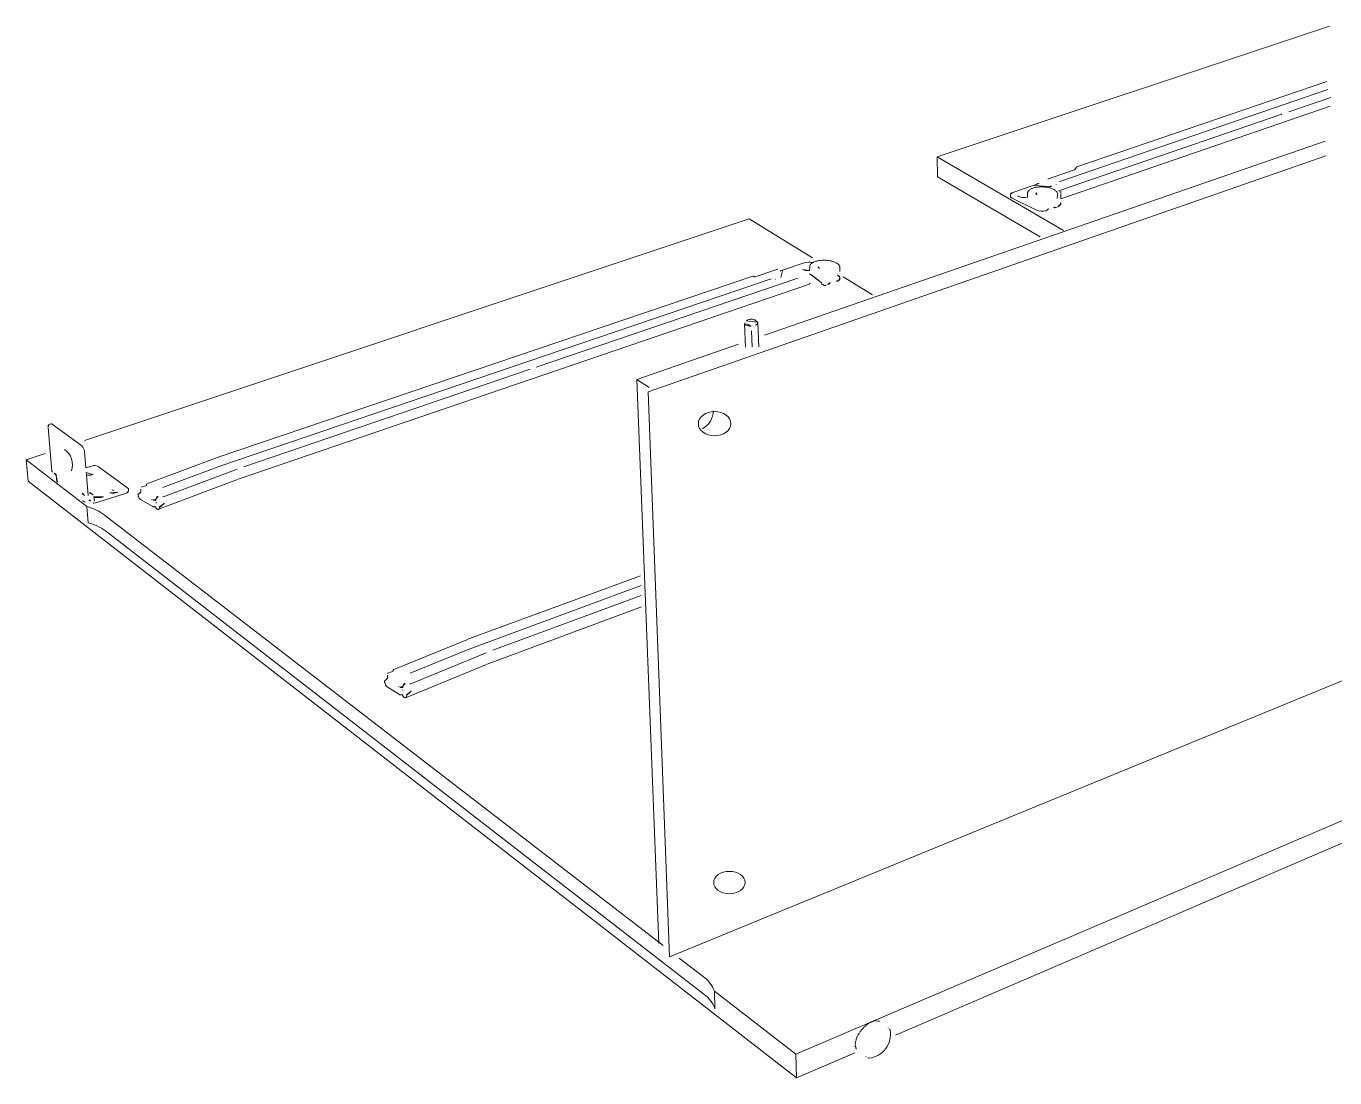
# Model space of a CAD drawing. Header units: metres. Extents: x -27.1 to 47.9, y -10.7 to 6.6.
# Drawn here: x 39.587 to 41.063, y 2.089 to 3.276 of the extents above; entities that cross this region are included whole.
import ezdxf

# ---------------------------------------------------------------- set-up
doc = ezdxf.new("R2010")
doc.units = ezdxf.units.M
doc.header["$MEASUREMENT"] = 0
doc.layers.add('PDF_Working_Num_Penna__7_Num_Penna__7_Num_Penna__7_Num_Penna__7_Num_Penna__7_Num_Penna__7', color=7, linetype='Continuous', lineweight=18)

msp = doc.modelspace()

# ---------------------------------------------------------------- linework, layer by layer
at = {"layer": 'PDF_Working_Num_Penna__7_Num_Penna__7_Num_Penna__7_Num_Penna__7_Num_Penna__7_Num_Penna__7', "color": 7, "linetype": 'Continuous', "lineweight": 18, "flags": 128}
for points in [[(40.6148, 3.106), (40.6146, 3.1283), (41.0573, 3.276)], [(41.0554, 3.2044), (40.753, 3.1008)], [(40.772, 3.1171), (41.0542, 3.2134)], [(41.0114, 3.1793), (41.0588, 3.1956)], [(40.7526, 3.0904), (41.0034, 3.1765)], [(41.0578, 3.1856), (40.754, 3.0809), (40.754, 3.0863)], [(40.4199, 2.927), (41.0524, 3.1462)], [(40.2884, 2.863), (41.0532, 3.1296)], [(40.757, 3.0454), (40.6146, 3.1283)], [(40.7416, 3.1041), (40.7424, 3.1045), (40.7433, 3.1049), (40.7441, 3.1052), (40.7696, 3.1139), (40.772, 3.1171)], [(40.7308, 3.0381), (40.6148, 3.106)], [(40.7232, 3.0962), (40.723, 3.0961), (40.7229, 3.0961), (40.6999, 3.0882)], [(40.7439, 3.0955), (40.7434, 3.0953), (40.7428, 3.0952), (40.7423, 3.0951), (40.7416, 3.0951), (40.741, 3.0951), (40.7241, 3.096)], [(40.4024, 3.0584), (39.6526, 2.8084)], [(40.4738, 3.0144), (40.4024, 3.0584)], [(40.4345, 3.0016), (40.434, 3.0015), (40.4335, 3.0013), (40.408, 2.9927)], [(40.4705, 2.9997), (40.4707, 3.0041), (40.4707, 3.0046), (40.4708, 3.0051), (40.4709, 3.0055), (40.4711, 3.006), (40.4714, 3.0064), (40.4717, 3.007), (40.4722, 3.0075), (40.4727, 3.0079), (40.4733, 3.0084), (40.4739, 3.0088), (40.4746, 3.0092), (40.4752, 3.0095), (40.476, 3.0098), (40.4768, 3.0102), (40.4777, 3.0105), (40.4786, 3.0107), (40.4796, 3.011), (40.4806, 3.0112), (40.4817, 3.0114), (40.4827, 3.0115), (40.4838, 3.0116), (40.4849, 3.0117), (40.486, 3.0117), (40.487, 3.0118), (40.4881, 3.0117), (40.4892, 3.0117), (40.4903, 3.0116), (40.4913, 3.0115), (40.4924, 3.0114), (40.4934, 3.0112), (40.4944, 3.011), (40.4954, 3.0108), (40.4963, 3.0106), (40.4972, 3.0103), (40.4981, 3.01), (40.499, 3.0097), (40.4998, 3.0093), (40.5005, 3.0089), (40.5012, 3.0085), (40.5019, 3.0081), (40.5025, 3.0076), (40.5031, 3.0071), (40.5035, 3.0066), (40.5039, 3.0061), (40.5043, 3.0056), (40.5045, 3.005), (40.5047, 3.0045), (40.5048, 3.0039), (40.5048, 3.0034), (40.5047, 2.9989)], [(40.4273, 2.9908), (39.8051, 2.7794), (39.7411, 2.7553)], [(40.4065, 2.9936), (39.8035, 2.7894)], [(39.826, 2.7645), (40.4706, 2.9849)], [(40.1623, 2.891), (40.4575, 2.9916)], [(40.5415, 2.9728), (40.5086, 2.993)], [(40.3973, 2.9401), (40.3984, 2.9137)], [(40.4121, 2.9408), (40.4133, 2.9141)], [(40.4051, 2.932), (40.4059, 2.9136)], [(40.3005, 2.2403), (40.2757, 2.8772), (40.3905, 2.9171)], [(39.8324, 2.7786), (40.1552, 2.8886)], [(40.3125, 2.2254), (40.2885, 2.863)], [(39.6166, 2.7724), (39.6164, 2.7727), (39.6162, 2.773), (39.616, 2.7734), (39.6159, 2.7738), (39.6115, 2.8231)], [(39.6084, 2.7936), (39.5868, 2.7864)], [(39.5868, 2.7864), (39.6552, 2.7336)], [(39.589, 2.7625), (39.5868, 2.7864)], [(39.8034, 2.7894), (39.7231, 2.7592)], [(39.7418, 2.7446), (39.8248, 2.776)], [(40.5215, 2.117), (40.4559, 2.0888), (39.589, 2.7625)], [(39.6569, 2.7462), (39.6549, 2.7691)], [(39.7359, 2.7306), (39.8251, 2.7643)], [(39.6998, 2.7489), (39.6639, 2.7374)], [(39.7296, 2.7337), (39.7159, 2.7415), (39.7154, 2.7419), (39.715, 2.7422), (39.7146, 2.7427), (39.7142, 2.7433), (39.7138, 2.7439), (39.7135, 2.7445), (39.7133, 2.7452), (39.7132, 2.7458), (39.7131, 2.7464), (39.7131, 2.7472)], [(40.2807, 2.6444), (40.0855, 2.5723), (40.0199, 2.5455)], [(40.0838, 2.5835), (40.28, 2.6556)], [(40.1134, 2.5715), (40.2807, 2.6334)], [(40.1069, 2.5557), (40.2808, 2.6203)], [(40.0838, 2.5834), (40.0015, 2.5498)], [(41.1769, 2.5804), (40.3125, 2.2254)], [(40.0146, 2.5179), (40.106, 2.5555)], [(40.0206, 2.5336), (40.1056, 2.5686)], [(40.0081, 2.5214), (39.9941, 2.5302), (39.9936, 2.5305), (39.9932, 2.531), (39.9927, 2.5315), (39.9923, 2.5321), (39.992, 2.5328), (39.9917, 2.5335), (39.9914, 2.5342), (39.9913, 2.5349), (39.9912, 2.5356), (39.9912, 2.5364)], [(41.2435, 2.4277), (40.5676, 2.1369)], [(40.4559, 2.0888), (40.4551, 2.1155)]]:
    msp.add_lwpolyline(points, dxfattribs=at)
for points in [[(41.0023, 3.1775), (41.0024, 3.1772)], [(41.0026, 3.1769), (41.003, 3.1767)], [(40.7416, 3.1041), (40.7408, 3.1039), (40.74, 3.1036), (40.7392, 3.1033)], [(40.753, 3.1008), (40.7527, 3.1007)], [(40.6999, 3.0882), (40.6993, 3.0879), (40.6986, 3.0877), (40.6982, 3.0873), (40.6978, 3.087), (40.6975, 3.0866), (40.6972, 3.0862)], [(40.7268, 3.0977), (40.7259, 3.0972), (40.725, 3.0968), (40.7242, 3.0965)], [(40.7258, 3.0877), (40.7258, 3.0873), (40.726, 3.087), (40.7263, 3.0866), (40.7267, 3.0862), (40.7272, 3.0859)], [(40.7268, 3.0977), (40.7272, 3.0978), (40.7276, 3.0979), (40.728, 3.098), (40.7283, 3.0982), (40.7287, 3.0984), (40.729, 3.0985), (40.7295, 3.0988)], [(40.7488, 3.0977), (40.7488, 3.0974), (40.7487, 3.0971)], [(40.7519, 3.0896), (40.752, 3.0899), (40.7522, 3.0901), (40.7524, 3.0902)], [(40.7539, 3.0896), (40.7539, 3.089), (40.754, 3.0884), (40.754, 3.0878), (40.754, 3.0871)], [(40.7466, 3.0712), (40.7458, 3.0716), (40.746, 3.0716)], [(40.7458, 3.0716), (40.7464, 3.0714)], [(40.7501, 3.0718), (40.7483, 3.0712), (40.7479, 3.0711), (40.7474, 3.071), (40.747, 3.0711)], [(40.7538, 3.0751), (40.7535, 3.0746), (40.7532, 3.0741), (40.7528, 3.0736), (40.7523, 3.0731), (40.7518, 3.0727), (40.7512, 3.0724), (40.7506, 3.072)], [(40.7538, 3.0751), (40.7539, 3.0755), (40.7539, 3.0758), (40.7539, 3.0762), (40.754, 3.0765), (40.754, 3.0769)], [(40.7395, 3.0692), (40.7392, 3.0689), (40.7389, 3.0686), (40.7386, 3.0682)], [(40.7395, 3.0692), (40.7396, 3.0694), (40.7398, 3.0695), (40.74, 3.0696)], [(40.4374, 2.9997), (40.4375, 2.9995), (40.4377, 2.9994)], [(40.4376, 2.9997), (40.4397, 3.0005)], [(40.4399, 2.9996), (40.4382, 2.9921)], [(40.4397, 3.0005), (40.4399, 3.0005)], [(40.4819, 3.0024), (40.4813, 3.0027), (40.4809, 3.0031), (40.4805, 3.0035), (40.4803, 3.0038), (40.4801, 3.0042)], [(40.4076, 2.9935), (40.4073, 2.9936), (40.4069, 2.9936)], [(40.408, 2.9927), (40.4079, 2.9934)], [(40.4317, 2.9905), (40.4322, 2.9903)], [(40.4707, 2.9961), (40.4703, 2.996)], [(40.4704, 2.9849), (40.4706, 2.985), (40.4707, 2.9852), (40.4709, 2.9855), (40.4709, 2.9859), (40.471, 2.9863)], [(40.4835, 2.9865), (40.4728, 2.9951), (40.4723, 2.9954), (40.4718, 2.9957), (40.4713, 2.9959)], [(40.4846, 2.9857), (40.4842, 2.9859), (40.4839, 2.9862)], [(40.4842, 2.9848), (40.4845, 2.9846), (40.4847, 2.9845), (40.485, 2.9844), (40.4853, 2.9843), (40.4855, 2.9842), (40.4858, 2.9841), (40.4862, 2.9838), (40.4865, 2.9836), (40.487, 2.9834)], [(40.4874, 2.9834), (40.4879, 2.9834), (40.4884, 2.9834), (40.4889, 2.9835), (40.4894, 2.9836)], [(40.4913, 2.9843), (40.4917, 2.9845), (40.4922, 2.9847), (40.4927, 2.985), (40.493, 2.9854), (40.4934, 2.9858), (40.4939, 2.9865)], [(40.501, 2.9883), (40.5008, 2.9884)], [(40.5027, 2.9883), (40.5026, 2.9882), (40.5022, 2.9881), (40.5019, 2.9881), (40.5017, 2.9881), (40.5013, 2.9881), (40.501, 2.9883)], [(40.5022, 2.9948), (40.5027, 2.9945), (40.5033, 2.9941), (40.5038, 2.9938), (40.5042, 2.9934), (40.5045, 2.9929), (40.5047, 2.9925)], [(40.5047, 2.9921), (40.5047, 2.9905), (40.5046, 2.9901), (40.5044, 2.9897), (40.5041, 2.9893), (40.5038, 2.9889), (40.5033, 2.9886)], [(40.2757, 2.8772), (40.2898, 2.8679)], [(39.6124, 2.8262), (39.6122, 2.826), (39.6119, 2.8257), (39.6117, 2.8253), (39.6116, 2.8249), (39.6115, 2.8243), (39.6115, 2.8237)], [(39.8045, 2.7893), (39.8041, 2.7894), (39.8038, 2.7894)], [(39.6193, 2.7713), (39.6191, 2.7714), (39.6189, 2.7714), (39.6188, 2.7711), (39.6189, 2.7708), (39.6191, 2.7707), (39.6192, 2.7706)], [(39.6207, 2.7688), (39.6207, 2.7691), (39.6206, 2.7695), (39.6205, 2.7699), (39.6203, 2.7702), (39.6199, 2.7702), (39.6196, 2.7704)], [(39.6203, 2.7702), (39.6201, 2.7705), (39.6199, 2.7708), (39.6198, 2.771)], [(39.6207, 2.7688), (39.6214, 2.7619), (39.6217, 2.7614), (39.622, 2.7611)], [(39.662, 2.7698), (39.6611, 2.7695), (39.6601, 2.7693), (39.659, 2.7691), (39.658, 2.769), (39.6569, 2.769), (39.6559, 2.769), (39.6549, 2.7691), (39.6546, 2.7721)], [(39.662, 2.7698), (39.6625, 2.7699)], [(39.6507, 2.7483), (39.6505, 2.7484), (39.6503, 2.7484), (39.6501, 2.7483), (39.65, 2.7481), (39.6499, 2.7478)], [(39.6507, 2.7483), (39.6511, 2.748), (39.6514, 2.7477), (39.6515, 2.7476), (39.6516, 2.7474), (39.6518, 2.747), (39.6521, 2.7466), (39.6522, 2.7465), (39.6524, 2.7463), (39.6525, 2.7461)], [(39.6623, 2.7469), (39.6597, 2.7488), (39.6593, 2.749), (39.6589, 2.7491), (39.6583, 2.7492), (39.6578, 2.7492)], [(39.6839, 2.7525), (39.6859, 2.7513)], [(39.7024, 2.7512), (39.7024, 2.7508), (39.7022, 2.7505), (39.702, 2.7501), (39.7016, 2.7498), (39.701, 2.7494), (39.7005, 2.7491)], [(39.716, 2.7499), (39.7132, 2.7476), (39.7131, 2.7473)], [(39.7163, 2.7502), (39.7163, 2.7506), (39.7163, 2.7511), (39.7163, 2.7516), (39.7163, 2.7521), (39.7163, 2.7526), (39.7163, 2.753), (39.7163, 2.7532)], [(39.7167, 2.7554), (39.7224, 2.7575)], [(39.7231, 2.7592), (39.7228, 2.7591), (39.7227, 2.7589), (39.7225, 2.7586), (39.7224, 2.7583), (39.7224, 2.7579)], [(39.6506, 2.7405), (39.6509, 2.7401), (39.6511, 2.7397)], [(39.6514, 2.7395), (39.6518, 2.7392), (39.6523, 2.739), (39.6528, 2.739), (39.6533, 2.739)], [(39.6576, 2.7404), (39.6581, 2.7405), (39.6586, 2.7405), (39.6591, 2.7405), (39.6593, 2.7401)], [(39.6591, 2.7405), (39.6589, 2.741), (39.6588, 2.7415)], [(39.6623, 2.7378), (39.6628, 2.7375), (39.6633, 2.7374)], [(39.6633, 2.7451), (39.6637, 2.7403), (39.6637, 2.7401), (39.6639, 2.7399)], [(39.7289, 2.7415), (39.7283, 2.7418)], [(39.7296, 2.7337), (39.73, 2.7335), (39.7304, 2.7334), (39.7307, 2.7334)], [(39.7332, 2.7421), (39.7332, 2.7407), (39.7323, 2.7407), (39.7314, 2.7409), (39.7305, 2.741), (39.7297, 2.7412)], [(39.7311, 2.7335), (39.7318, 2.7338), (39.7316, 2.7338)], [(39.7311, 2.7335), (39.7312, 2.7335)], [(39.7347, 2.7308), (39.7342, 2.7311), (39.7338, 2.7314), (39.7334, 2.7319), (39.7331, 2.7323), (39.7328, 2.7329), (39.7326, 2.7332), (39.7323, 2.7334), (39.7321, 2.7336)], [(39.7332, 2.7421), (39.7332, 2.7425)], [(39.7332, 2.7377), (39.7333, 2.738), (39.7333, 2.7383), (39.7333, 2.7385)], [(39.7334, 2.7429), (39.7339, 2.7439), (39.7341, 2.7442), (39.7344, 2.7445), (39.7348, 2.7447), (39.7353, 2.7449), (39.7358, 2.7449)], [(39.7363, 2.7305), (39.7366, 2.7307), (39.7368, 2.7309), (39.737, 2.7313), (39.7371, 2.7316), (39.7372, 2.7321)], [(39.7416, 2.7364), (39.7372, 2.7327), (39.7372, 2.733), (39.7371, 2.7332), (39.737, 2.7335)], [(39.7418, 2.7446), (39.7415, 2.7446), (39.7413, 2.7446), (39.741, 2.7446)], [(39.7416, 2.7364), (39.7419, 2.7366), (39.7422, 2.737), (39.7423, 2.7373), (39.7425, 2.7376)], [(39.7347, 2.7308), (39.7351, 2.7306), (39.7355, 2.7305), (39.7359, 2.7305)], [(39.9942, 2.5395), (39.9914, 2.537), (39.9912, 2.5366)], [(39.9945, 2.5398), (39.9943, 2.5396)], [(39.9945, 2.5398), (39.9945, 2.5403), (39.9945, 2.5408), (39.9945, 2.5414), (39.9945, 2.542), (39.9945, 2.5424), (39.9945, 2.5429), (39.9945, 2.5432)], [(39.9946, 2.5452), (39.9948, 2.5455)], [(39.9949, 2.5456), (40.0007, 2.5479)], [(40.0015, 2.5498), (40.0012, 2.5497), (40.001, 2.5495), (40.0009, 2.5492), (40.0008, 2.5488), (40.0007, 2.5484)], [(40.0074, 2.5302), (40.0068, 2.5305)], [(40.0118, 2.5308), (40.0119, 2.5292), (40.0109, 2.5293), (40.01, 2.5294), (40.009, 2.5296), (40.0082, 2.5298)], [(40.0118, 2.5308), (40.0118, 2.5312)], [(40.0119, 2.5259), (40.0119, 2.5262), (40.0119, 2.5265), (40.0119, 2.5268)], [(40.012, 2.5317), (40.0125, 2.5328), (40.0128, 2.5331), (40.0131, 2.5335), (40.0135, 2.5337), (40.014, 2.5339), (40.0145, 2.534)], [(40.0206, 2.5336), (40.0204, 2.5335), (40.0201, 2.5335), (40.0198, 2.5335)], [(40.0204, 2.5244), (40.0207, 2.5247), (40.021, 2.5251), (40.0212, 2.5254), (40.0213, 2.5258)], [(40.0081, 2.5214), (40.0085, 2.5212), (40.0089, 2.5211), (40.0093, 2.5211)], [(40.0096, 2.5212), (40.0104, 2.5215), (40.0102, 2.5215)], [(40.0096, 2.5212), (40.0098, 2.5213)], [(40.0133, 2.5182), (40.0129, 2.5185), (40.0125, 2.5189), (40.0121, 2.5194), (40.0117, 2.5199), (40.0114, 2.5205), (40.0112, 2.5209), (40.0109, 2.5211), (40.0107, 2.5214)], [(40.0133, 2.5182), (40.0138, 2.5179), (40.0142, 2.5178), (40.0146, 2.5178)], [(40.015, 2.5179), (40.0152, 2.5181), (40.0155, 2.5184), (40.0157, 2.5187), (40.0159, 2.5191), (40.0159, 2.5197)], [(40.0204, 2.5244), (40.0159, 2.5204), (40.0159, 2.5207), (40.0158, 2.5209), (40.0157, 2.5212)], [(40.5284, 2.1419), (40.5282, 2.1417), (40.528, 2.1415), (40.5278, 2.1412), (40.5278, 2.141), (40.5274, 2.1403)], [(40.5302, 2.144), (40.5299, 2.1438), (40.5297, 2.1437), (40.5295, 2.1433), (40.5294, 2.1431), (40.5289, 2.1425)], [(40.5319, 2.1459), (40.5317, 2.1458), (40.5315, 2.1457), (40.5313, 2.1453), (40.5312, 2.1451), (40.5306, 2.1445)], [(40.5338, 2.1476), (40.5336, 2.1476), (40.5333, 2.1474), (40.5332, 2.1472), (40.5331, 2.1469), (40.5325, 2.1464)], [(40.5345, 2.1482), (40.5342, 2.1479)], [(40.5358, 2.1492), (40.5356, 2.1492), (40.5354, 2.1491), (40.5351, 2.1488), (40.535, 2.1486), (40.5347, 2.1484)], [(40.5378, 2.1505), (40.5376, 2.1505), (40.5374, 2.1504), (40.5372, 2.1503), (40.5369, 2.15), (40.5364, 2.1496)], [(40.5398, 2.1516), (40.5396, 2.1517), (40.5394, 2.1516), (40.5391, 2.1514), (40.5389, 2.1512), (40.5384, 2.1508)], [(40.5417, 2.1524), (40.5413, 2.1524), (40.5411, 2.1523), (40.541, 2.1521), (40.5403, 2.1518)], [(40.5435, 2.153), (40.5433, 2.153), (40.5431, 2.153), (40.5429, 2.1527), (40.5423, 2.1526)], [(40.5453, 2.1533), (40.5449, 2.1533), (40.5447, 2.1531), (40.5442, 2.153)], [(40.5469, 2.1533), (40.5466, 2.1532), (40.5464, 2.1531), (40.546, 2.1531)], [(40.5484, 2.153), (40.5481, 2.1529), (40.5479, 2.1528), (40.5476, 2.1529)], [(40.5484, 2.1529), (40.5493, 2.1523), (40.5495, 2.1524)], [(40.5594, 2.145), (40.5593, 2.1452)], [(40.5221, 2.1258), (40.5221, 2.1263)], [(40.5223, 2.1277), (40.5222, 2.1279), (40.5222, 2.1281), (40.5223, 2.1284)], [(40.5223, 2.1277), (40.5223, 2.1272)], [(40.5229, 2.1307), (40.5226, 2.1305), (40.5226, 2.1302), (40.5225, 2.1299), (40.5227, 2.1298), (40.5225, 2.1292)], [(40.5235, 2.1329), (40.5233, 2.1327), (40.5232, 2.1324), (40.5232, 2.1322), (40.5232, 2.1319), (40.523, 2.1313)], [(40.5243, 2.1351), (40.5242, 2.1349), (40.524, 2.1346), (40.524, 2.1344), (40.524, 2.1342), (40.5238, 2.1335)], [(40.5244, 2.1352), (40.5248, 2.1358)], [(40.5251, 2.1365), (40.5251, 2.1367), (40.5252, 2.137), (40.5254, 2.1373), (40.5256, 2.1375), (40.526, 2.1381), (40.5264, 2.1387), (40.5263, 2.139), (40.5265, 2.1393), (40.5267, 2.1395)], [(40.5221, 2.1258), (40.5223, 2.1252)], [(40.5223, 2.124), (40.5222, 2.1242), (40.5222, 2.1245)], [(40.5223, 2.124), (40.5225, 2.1239), (40.5226, 2.1235)], [(40.5227, 2.1225), (40.5226, 2.1226), (40.5226, 2.1228)], [(40.5227, 2.1225), (40.523, 2.1222), (40.5232, 2.1219)], [(40.5233, 2.1211), (40.5232, 2.1214)], [(40.5242, 2.12), (40.5241, 2.1201)], [(40.5342, 2.1127), (40.534, 2.1126)], [(40.5367, 2.1112), (40.5363, 2.1114)], [(40.5378, 2.111), (40.538, 2.1109)]]:
    msp.add_lwpolyline(points, close=True, dxfattribs=at)
for points in [[(40.6972, 3.0858), (40.6971, 3.0842), (40.6972, 3.0838), (40.6973, 3.0834), (40.6976, 3.083), (40.698, 3.0826), (40.6986, 3.0822), (40.6992, 3.0818), (40.7265, 3.0684, 0.156948), (40.7371, 3.0674), (40.7373, 3.0675), (40.7375, 3.0675), (40.7377, 3.0676), (40.7379, 3.0677), (40.7381, 3.0678), (40.7382, 3.0679)], [(40.706, 3.0843), (40.706, 3.084), (40.7063, 3.0837, 0.158735), (40.7163, 3.083), (40.7165, 3.0874), (40.7165, 3.0879), (40.7167, 3.0883), (40.7168, 3.0888), (40.717, 3.0892), (40.7173, 3.0896), (40.7176, 3.0901), (40.7181, 3.0906), (40.7186, 3.091), (40.7191, 3.0915), (40.7198, 3.0919), (40.7204, 3.0922), (40.7211, 3.0926), (40.7219, 3.0929), (40.7226, 3.0932), (40.7235, 3.0935), (40.7244, 3.0937), (40.7254, 3.0939), (40.7264, 3.0941), (40.7275, 3.0943), (40.7285, 3.0944), (40.7296, 3.0945), (40.7306, 3.0946), (40.7317, 3.0946), (40.7328, 3.0946), (40.7339, 3.0946), (40.7349, 3.0945), (40.736, 3.0944), (40.737, 3.0943), (40.7381, 3.0942), (40.7391, 3.094), (40.7401, 3.0937), (40.741, 3.0935), (40.742, 3.0933), (40.7428, 3.093), (40.7437, 3.0927), (40.7446, 3.0924), (40.7454, 3.092), (40.7461, 3.0916), (40.7468, 3.0912), (40.7474, 3.0908), (40.748, 3.0904), (40.7486, 3.0898), (40.7491, 3.0893), (40.7495, 3.0888), (40.7498, 3.0883), (40.75, 3.0878), (40.7502, 3.0872), (40.7503, 3.0867), (40.7503, 3.0861), (40.7501, 3.0816)], [(40.4742, 3.009, 0.134357), (40.4644, 3.0088), (40.44, 3.0006)], [(39.6124, 2.8262), (39.6148, 2.8269), (39.615, 2.8269), (39.6153, 2.8269), (39.6156, 2.8268), (39.616, 2.8265), (39.6495, 2.8023, -0.193549), (39.6525, 2.7957), (39.6541, 2.7773), (39.6608, 2.7794, -0.20679), (39.6679, 2.779), (39.7015, 2.7546), (39.7019, 2.7542), (39.7022, 2.7539), (39.7022, 2.7535), (39.7024, 2.7512)], [(41.3279, 2.4887), (40.4551, 2.1155), (40.3632, 2.1865), (40.3639, 2.1667, 0.148967), (40.3512, 2.1833), (39.6764, 2.7062, 0.095923), (39.6568, 2.7154), (39.6552, 2.7336, -0.095263), (39.6748, 2.7244), (40.3054, 2.238)], [(40.3632, 2.1865, 0.154671), (40.3505, 2.2031), (40.3235, 2.224)], [(40.5606, 2.1438), (40.561, 2.1434), (40.5612, 2.1431), (40.5614, 2.1428, -0.430531), (40.5378, 2.111), (40.537, 2.1112), (40.5367, 2.1112)]]:
    msp.add_lwpolyline(points, format="xyb", dxfattribs=at)
for points in [[(40.4705, 3.0003, -0.129017), (40.4627, 3.0013)], [(40.3973, 2.9401, 0.187308), (40.3977, 2.9392, 0.119253), (40.4, 2.9379, 0.079534), (40.4048, 2.9373, 0.081809)], [(40.4117, 2.9417), (40.4096, 2.9438, 0.115985), (40.408, 2.9447, 0.081006), (40.4045, 2.9452, 0.083035), (40.4011, 2.9444, 0.124624), (40.3995, 2.9433)], [(39.6813, 2.7492, 0.122232), (39.6897, 2.7497), (39.69, 2.7498)], [(39.6633, 2.7447), (39.6639, 2.7444), (39.6645, 2.7442), (39.6652, 2.744, 0.12534), (39.6736, 2.7445), (39.674, 2.7447)]]:
    msp.add_lwpolyline(points, format="xyb", close=True, dxfattribs=at)
at = {"layer": 'PDF_Working_Num_Penna__7_Num_Penna__7_Num_Penna__7_Num_Penna__7_Num_Penna__7_Num_Penna__7', "color": 7, "linetype": 'Continuous', "lineweight": 18}
for centre, radius, start, end in [((40.339, 2.8419), 0.023, 297.974, 359.87), ((39.6175, 2.7808), 0.0215, 342.0255, 54.2476)]:
    msp.add_arc(centre, radius, start, end, dxfattribs=at)
for centre, major_axis, ratio in [((40.3634, 2.8272), (0.0183, 0), 0.751129), ((40.3801, 2.3092), (0.0177, 0), 0.717354)]:
    msp.add_ellipse(centre, major_axis=major_axis, ratio=ratio, dxfattribs=at)
for points in [[(40.3976, 2.941), (40.3979, 2.941), (40.3969, 2.9401), (40.3973, 2.9401)], [(40.4096, 2.9383), (40.4105, 2.9383), (40.4109, 2.9398), (40.4118, 2.9398)], [(40.4122, 2.9408), (40.4125, 2.9408), (40.4114, 2.9417), (40.4117, 2.9417)], [(40.4118, 2.9398), (40.4121, 2.9398), (40.4118, 2.9408), (40.4122, 2.9408)]]:
    msp.add_open_spline(points, degree=3, dxfattribs=at)

doc.saveas('drawing.dxf')
